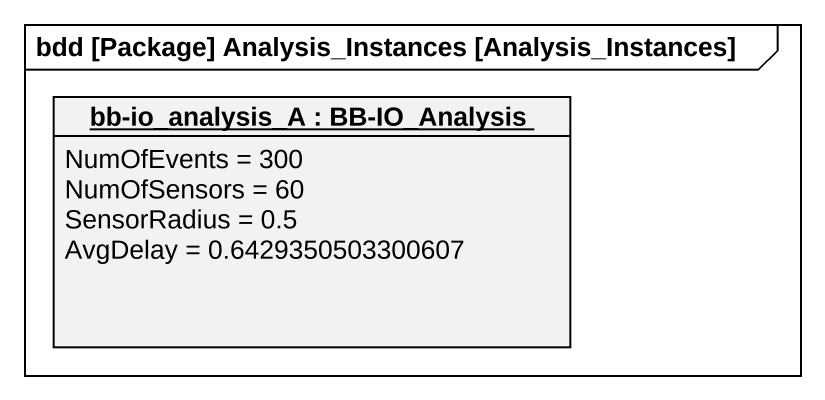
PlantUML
@startuml
mainframe bdd [Package] Analysis_Instances [Analysis_Instances]
hide circle
hide empty members
object "bb-io_analysis_A : BB-IO_Analysis" as bb_io_analysis_A {
  NumOfEvents = 300
  NumOfSensors = 60
  SensorRadius = 0.5
  AvgDelay = 0.6429350503300607
}
@enduml
